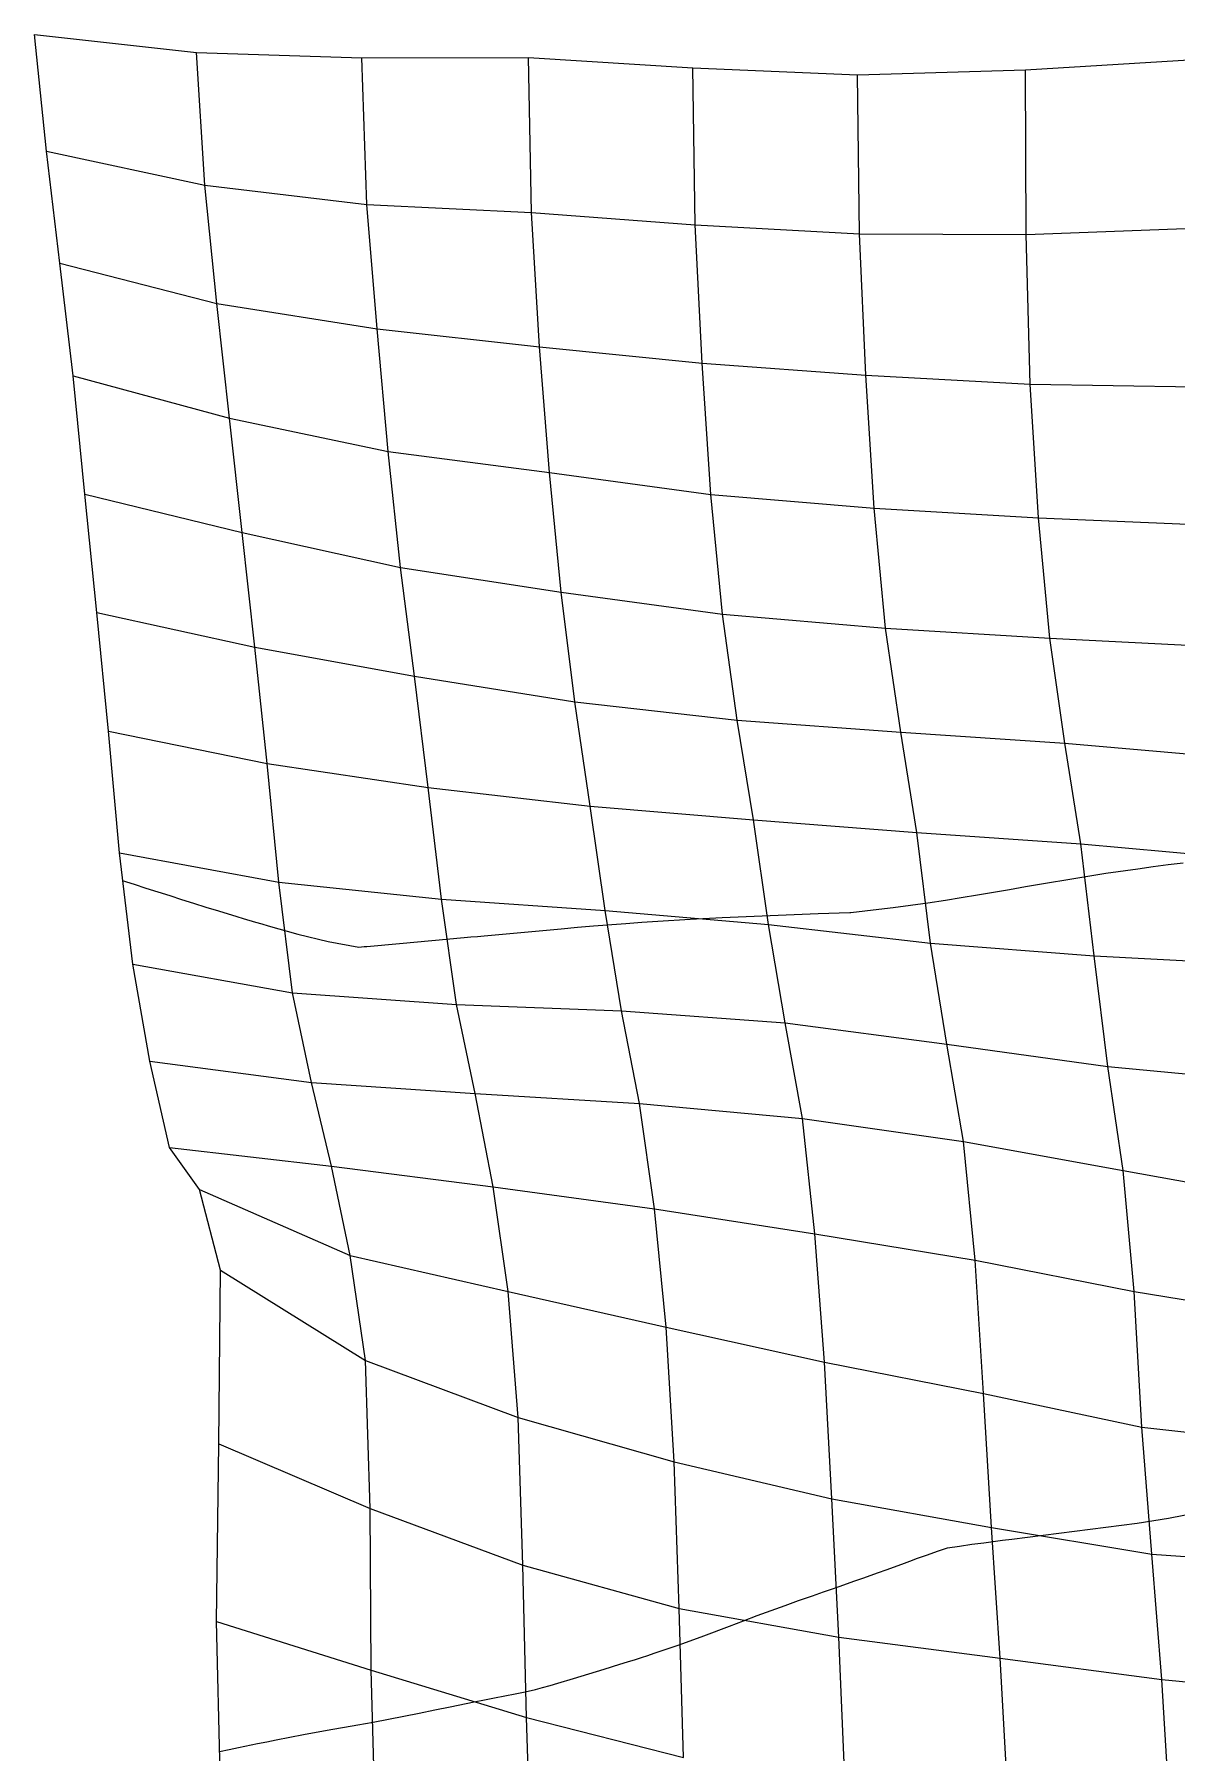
# Model space of a CAD drawing. Header units: metres. Extents: x -1994 to 1259, y -764 to 1460.
# Drawn here: x -1994 to -1651, y 883 to 1399 of the extents above; entities that cross this region are included whole.
import ezdxf

# ---------------------------------------------------------------- set-up
doc = ezdxf.new("R2010")
doc.units = ezdxf.units.M

msp = doc.modelspace()

# ---------------------------------------------------------------- linework, layer by layer
for p, q in [((-1989.9403, 1363.5227, -3555.1975), (-1993.6008, 1398.5437, -3519.482)), ((-1993.6008, 1398.5437, -3519.482), (-1944.9155, 1393.1389, -3508.781)), ((-1942.4216, 1353.2777, -3539.0583), (-1944.9155, 1393.1389, -3508.781)), ((-1944.9155, 1393.1389, -3508.781), (-1895.3204, 1391.5095, -3502.322)), ((-1895.3204, 1391.5095, -3502.322), (-1845.3118, 1391.5961, -3497.791)), ((-1893.8242, 1347.5085, -3527.9482), (-1895.3204, 1391.5095, -3502.322)), ((-1844.4071, 1345.1406, -3520.6592), (-1845.3118, 1391.5961, -3497.791)), ((-1845.3118, 1391.5961, -3497.791), (-1796.0804, 1388.4567, -3489.6353)), ((-1795.3143, 1341.4269, -3511.8584), (-1796.0804, 1388.4567, -3489.6353)), ((-1796.0804, 1388.4567, -3489.6353), (-1746.5848, 1386.4143, -3482.7124)), ((-1746.5848, 1386.4143, -3482.7124), (-1696.2367, 1387.9097, -3479.764)), ((-1696.2367, 1387.9097, -3479.764), (-1645.4926, 1391.0474, -3478.6611)), ((-1696.0461, 1338.491, -3499.303), (-1696.2367, 1387.9097, -3479.764)), ((-1745.9961, 1338.6486, -3504.1084), (-1746.5848, 1386.4143, -3482.7124)), ((-1985.941, 1329.908, -3592.493), (-1989.9403, 1363.5227, -3555.1975)), ((-1989.9403, 1363.5227, -3555.1975), (-1942.4216, 1353.2777, -3539.0583)), ((-1938.8671, 1317.8177, -3574.2805), (-1942.4216, 1353.2777, -3539.0583)), ((-1942.4216, 1353.2777, -3539.0583), (-1893.8242, 1347.5085, -3527.9482)), ((-1890.7067, 1310.2355, -3561.133), (-1893.8242, 1347.5085, -3527.9482)), ((-1893.8242, 1347.5085, -3527.9482), (-1844.4071, 1345.1406, -3520.6592)), ((-1842.0406, 1304.7505, -3550.3423), (-1844.4071, 1345.1406, -3520.6592)), ((-1844.4071, 1345.1406, -3520.6592), (-1795.3143, 1341.4269, -3511.8584)), ((-1793.2261, 1299.8828, -3540.2446), (-1795.3143, 1341.4269, -3511.8584)), ((-1795.3143, 1341.4269, -3511.8584), (-1745.9961, 1338.6486, -3504.1084)), ((-1744.1029, 1296.295, -3531.5854), (-1745.9961, 1338.6486, -3504.1084)), ((-1745.9961, 1338.6486, -3504.1084), (-1696.0461, 1338.491, -3499.303)), ((-1696.0461, 1338.491, -3499.303), (-1645.6025, 1340.3821, -3496.7993)), ((-1694.7745, 1293.5588, -3523.8826), (-1696.0461, 1338.491, -3499.303)), ((-1981.9869, 1296.1053, -3629.5774), (-1985.941, 1329.908, -3592.493)), ((-1985.941, 1329.908, -3592.493), (-1938.8671, 1317.8177, -3574.2805)), ((-1935.0664, 1283.3783, -3610.6494), (-1938.8671, 1317.8177, -3574.2805)), ((-1938.8671, 1317.8177, -3574.2805), (-1890.7067, 1310.2355, -3561.133)), ((-1887.4824, 1273.4045, -3594.815), (-1890.7067, 1310.2355, -3561.133)), ((-1890.7067, 1310.2355, -3561.133), (-1842.0406, 1304.7505, -3550.3423)), ((-1839.0054, 1267.1357, -3583.1436), (-1842.0406, 1304.7505, -3550.3423)), ((-1842.0406, 1304.7505, -3550.3423), (-1793.2261, 1299.8828, -3540.2446)), ((-1790.6135, 1260.5139, -3571.0752), (-1793.2261, 1299.8828, -3540.2446)), ((-1793.2261, 1299.8828, -3540.2446), (-1744.1029, 1296.295, -3531.5854)), ((-1978.4368, 1260.627, -3664.7788), (-1981.9869, 1296.1053, -3629.5774)), ((-1981.9869, 1296.1053, -3629.5774), (-1935.0664, 1283.3783, -3610.6494)), ((-1741.6306, 1256.3439, -3561.7617), (-1744.1029, 1296.295, -3531.5854)), ((-1744.1029, 1296.295, -3531.5854), (-1694.7745, 1293.5588, -3523.8826)), ((-1692.3271, 1253.5046, -3553.943), (-1694.7745, 1293.5588, -3523.8826)), ((-1694.7745, 1293.5588, -3523.8826), (-1644.9762, 1292.7722, -3518.3706)), ((-1931.2372, 1249.0579, -3647.1519), (-1935.0664, 1283.3783, -3610.6494)), ((-1935.0664, 1283.3783, -3610.6494), (-1887.4824, 1273.4045, -3594.815)), ((-1883.7711, 1238.5944, -3630.7673), (-1887.4824, 1273.4045, -3594.815)), ((-1887.4824, 1273.4045, -3594.815), (-1839.0054, 1267.1357, -3583.1436)), ((-1835.5775, 1231.1499, -3617.7747), (-1839.0054, 1267.1357, -3583.1436)), ((-1839.0054, 1267.1357, -3583.1436), (-1790.6135, 1260.5139, -3571.0752)), ((-1974.9011, 1225.088, -3699.9124), (-1978.4368, 1260.627, -3664.7788)), ((-1978.4368, 1260.627, -3664.7788), (-1931.2372, 1249.0579, -3647.1519)), ((-1787.1611, 1224.6299, -3605.8208), (-1790.6135, 1260.5139, -3571.0752)), ((-1790.6135, 1260.5139, -3571.0752), (-1741.6306, 1256.3439, -3561.7617)), ((-1738.2018, 1220.362, -3596.3972), (-1741.6306, 1256.3439, -3561.7617)), ((-1741.6306, 1256.3439, -3561.7617), (-1692.3271, 1253.5046, -3553.943)), ((-1688.9236, 1217.4177, -3588.4607), (-1692.3271, 1253.5046, -3553.943)), ((-1692.3271, 1253.5046, -3553.943), (-1642.8473, 1251.3966, -3546.9463)), ((-1927.4161, 1214.7032, -3683.6162), (-1931.2372, 1249.0579, -3647.1519)), ((-1931.2372, 1249.0579, -3647.1519), (-1883.7711, 1238.5944, -3630.7673)), ((-1879.5204, 1206.0227, -3669.2349), (-1883.7711, 1238.5944, -3630.7673)), ((-1883.7711, 1238.5944, -3630.7673), (-1835.5775, 1231.1499, -3617.7747)), ((-1831.3938, 1198.2999, -3655.9294), (-1835.5775, 1231.1499, -3617.7747)), ((-1835.5775, 1231.1499, -3617.7747), (-1787.1611, 1224.6299, -3605.8208)), ((-1971.3927, 1189.4363, -3734.919), (-1974.9011, 1225.088, -3699.9124)), ((-1974.9011, 1225.088, -3699.9124), (-1927.4161, 1214.7032, -3683.6162)), ((-1782.7263, 1192.8217, -3645.146), (-1787.1611, 1224.6299, -3605.8208)), ((-1787.1611, 1224.6299, -3605.8208), (-1738.2018, 1220.362, -3596.3972)), ((-1733.621, 1189.1597, -3636.4033), (-1738.2018, 1220.362, -3596.3972)), ((-1738.2018, 1220.362, -3596.3972), (-1688.9236, 1217.4177, -3588.4607)), ((-1684.4196, 1185.897, -3628.109), (-1688.9236, 1217.4177, -3588.4607)), ((-1688.9236, 1217.4177, -3588.4607), (-1639.553, 1214.8567, -3580.9548)), ((-1923.7249, 1179.8103, -3719.4756), (-1927.4161, 1214.7032, -3683.6162)), ((-1927.4161, 1214.7032, -3683.6162), (-1879.5204, 1206.0227, -3669.2349)), ((-1875.4904, 1172.5353, -3706.6733), (-1879.5204, 1206.0227, -3669.2349)), ((-1879.5204, 1206.0227, -3669.2349), (-1831.3938, 1198.2999, -3655.9294)), ((-1826.8485, 1166.9507, -3695.7703), (-1831.3938, 1198.2999, -3655.9294)), ((-1831.3938, 1198.2999, -3655.9294), (-1782.7263, 1192.8217, -3645.146)), ((-1777.8381, 1162.8948, -3686.585), (-1782.7263, 1192.8217, -3645.146)), ((-1782.7263, 1192.8217, -3645.146), (-1733.621, 1189.1597, -3636.4033)), ((-1968.0718, 1153.0066, -3769.0518), (-1971.3927, 1189.4363, -3734.919)), ((-1971.3927, 1189.4363, -3734.919), (-1923.7249, 1179.8103, -3719.4756)), ((-1728.779, 1159.0413, -3677.627), (-1733.621, 1189.1597, -3636.4033)), ((-1733.621, 1189.1597, -3636.4033), (-1684.4196, 1185.897, -3628.109)), ((-1679.6024, 1155.6755, -3669.2168), (-1684.4196, 1185.897, -3628.109)), ((-1684.4196, 1185.897, -3628.109), (-1635.4595, 1181.6324, -3618.6892)), ((-1920.2, 1144.2269, -3754.5588), (-1923.7249, 1179.8103, -3719.4756)), ((-1923.7249, 1179.8103, -3719.4756), (-1875.4904, 1172.5353, -3706.6733)), ((-1871.4557, 1139.067, -3744.133), (-1875.4904, 1172.5353, -3706.6733)), ((-1875.4904, 1172.5353, -3706.6733), (-1826.8485, 1166.9507, -3695.7703)), ((-1822.2916, 1135.6493, -3735.6648), (-1826.8485, 1166.9507, -3695.7703)), ((-1826.8485, 1166.9507, -3695.7703), (-1777.8381, 1162.8948, -3686.585)), ((-1773.3177, 1131.4419, -3726.309), (-1777.8381, 1162.8948, -3686.585)), ((-1777.8381, 1162.8948, -3686.585), (-1728.779, 1159.0413, -3677.627)), ((-1724.6825, 1125.8297, -3715.3752), (-1728.779, 1159.0413, -3677.627)), ((-1728.779, 1159.0413, -3677.627), (-1679.6024, 1155.6755, -3669.2168)), ((-1675.5923, 1122.1055, -3706.5625), (-1679.6024, 1155.6755, -3669.2168)), ((-1679.6024, 1155.6755, -3669.2168), (-1630.6727, 1151.2849, -3659.6555)), ((-1964.0203, 1119.6085, -3806.5903), (-1968.0718, 1153.0066, -3769.0518)), ((-1968.0718, 1153.0066, -3769.0518), (-1920.2, 1144.2269, -3754.5588)), ((-1653.4203, 1149.4675, -3670.0317), (-1648.8695, 1150.0061, -3667.8066)), ((-1967.2559, 1144.6843, -3777.204), (-1963.6882, 1143.5465, -3776.5398)), ((-1691.3677, 1143.6707, -3686.9163), (-1681.761, 1145.3239, -3682.8792)), ((-1681.761, 1145.3239, -3682.8792), (-1672.0637, 1146.8723, -3678.6501)), ((-1672.0637, 1146.8723, -3678.6501), (-1662.5509, 1148.2263, -3674.2908)), ((-1662.5509, 1148.2263, -3674.2908), (-1657.9581, 1148.8801, -3672.186)), ((-1657.9581, 1148.8801, -3672.186), (-1653.4203, 1149.4675, -3670.0317)), ((-1963.6882, 1143.5465, -3776.5398), (-1960.1198, 1142.4097, -3775.877)), ((-1960.1198, 1142.4097, -3775.877), (-1952.9795, 1140.1431, -3774.559)), ((-1952.9795, 1140.1431, -3774.559), (-1949.4077, 1139.0127, -3773.9036)), ((-1916.1255, 1110.924, -3792.2046), (-1920.2, 1144.2269, -3754.5588)), ((-1920.2, 1144.2269, -3754.5588), (-1871.4557, 1139.067, -3744.133)), ((-1720.2563, 1138.8171, -3699.2073), (-1715.4875, 1139.5536, -3697.096)), ((-1715.4875, 1139.5536, -3697.096), (-1710.624, 1140.363, -3695.0168)), ((-1710.624, 1140.363, -3695.0168), (-1701.0126, 1142.0005, -3690.9565)), ((-1701.0126, 1142.0005, -3690.9565), (-1696.1886, 1142.8411, -3688.9421)), ((-1696.1886, 1142.8411, -3688.9421), (-1691.3677, 1143.6707, -3686.9163)), ((-1949.4077, 1139.0127, -3773.9036), (-1945.8323, 1137.8893, -3773.256)), ((-1945.8323, 1137.8893, -3773.256), (-1942.119, 1136.7228, -3772.5837)), ((-1942.119, 1136.7228, -3772.5837), (-1938.4009, 1135.5646, -3771.9216)), ((-1938.4009, 1135.5646, -3771.9216), (-1932.8093, 1133.8566, -3770.9622)), ((-1866.9648, 1107.4918, -3783.72), (-1871.4557, 1139.067, -3744.133)), ((-1871.4557, 1139.067, -3744.133), (-1822.2916, 1135.6493, -3735.6648)), ((-1817.4413, 1105.565, -3776.9268), (-1822.2916, 1135.6493, -3735.6648)), ((-1822.2916, 1135.6493, -3735.6648), (-1773.3177, 1131.4419, -3726.309)), ((-1777.6403, 1133.9828, -3724.4185), (-1768.0411, 1134.3824, -3720.5508)), ((-1768.0411, 1134.3824, -3720.5508), (-1758.4628, 1134.7277, -3716.625)), ((-1758.4628, 1134.7277, -3716.625), (-1748.8846, 1135.0732, -3712.7004)), ((-1748.8846, 1135.0732, -3712.7004), (-1748.7952, 1135.0764, -3712.6638)), ((-1748.7952, 1135.0764, -3712.6638), (-1748.7056, 1135.0797, -3712.627)), ((-1748.7056, 1135.0797, -3712.627), (-1748.616, 1135.083, -3712.5903)), ((-1748.616, 1135.083, -3712.5903), (-1744.4191, 1135.5428, -3710.4912)), ((-1744.4191, 1135.5428, -3710.4912), (-1740.1943, 1136.0419, -3708.4246)), ((-1740.1943, 1136.0419, -3708.4246), (-1735.9636, 1136.5896, -3706.4163)), ((-1735.9636, 1136.5896, -3706.4163), (-1730.7268, 1137.2676, -3703.9304)), ((-1730.7268, 1137.2676, -3703.9304), (-1725.5406, 1138.0009, -3701.547)), ((-1725.5406, 1138.0009, -3701.547), (-1720.2563, 1138.8171, -3699.2073)), ((-1932.8093, 1133.8566, -3770.9622), (-1930.9429, 1133.2921, -3770.648)), ((-1930.9429, 1133.2921, -3770.648), (-1927.2029, 1132.1781, -3770.037)), ((-1927.2029, 1132.1781, -3770.037), (-1925.329, 1131.6287, -3769.7402)), ((-1925.329, 1131.6287, -3769.7402), (-1923.4496, 1131.0913, -3769.458)), ((-1923.4496, 1131.0913, -3769.458), (-1914.53, 1128.5425, -3768.1182)), ((-1850.9508, 1128.7931, -3751.3218), (-1843.2463, 1129.4886, -3748.6797)), ((-1843.2463, 1129.4886, -3748.6797), (-1835.5392, 1130.1937, -3746.0479)), ((-1835.5392, 1130.1937, -3746.0479), (-1830.6729, 1130.6389, -3744.3862)), ((-1830.6729, 1130.6389, -3744.3862), (-1825.8357, 1131.044, -3742.6882)), ((-1825.8357, 1131.044, -3742.6882), (-1816.1519, 1131.7917, -3739.2114)), ((-1816.1519, 1131.7917, -3739.2114), (-1811.3226, 1132.1333, -3737.439)), ((-1811.3226, 1132.1333, -3737.439), (-1806.5022, 1132.451, -3735.641)), ((-1806.5022, 1132.451, -3735.641), (-1796.8572, 1133.0872, -3732.0437)), ((-1796.8572, 1133.0872, -3732.0437), (-1787.1991, 1133.585, -3728.27)), ((-1787.1991, 1133.585, -3728.27), (-1777.6403, 1133.9828, -3724.4185)), ((-1768.3141, 1101.9944, -3768.2866), (-1773.3177, 1131.4419, -3726.309)), ((-1773.3177, 1131.4419, -3726.309), (-1724.6825, 1125.8297, -3715.3752)), ((-1914.53, 1128.5425, -3768.1182), (-1905.4905, 1126.4021, -3767.2407)), ((-1905.4905, 1126.4021, -3767.2407), (-1896.2787, 1124.7032, -3766.8699)), ((-1896.2787, 1124.7032, -3766.8699), (-1895.4524, 1124.7706, -3766.5776)), ((-1895.4524, 1124.7706, -3766.5776), (-1894.625, 1124.8414, -3766.289)), ((-1894.625, 1124.8414, -3766.289), (-1893.7969, 1124.9153, -3766.004)), ((-1893.7969, 1124.9153, -3766.004), (-1884.0911, 1125.7812, -3762.6626)), ((-1884.0911, 1125.7812, -3762.6626), (-1874.3812, 1126.6609, -3759.3367)), ((-1874.3812, 1126.6609, -3759.3367), (-1864.6704, 1127.5444, -3756.0146)), ((-1864.6704, 1127.5444, -3756.0146), (-1862.666, 1127.7266, -3755.3289)), ((-1862.666, 1127.7266, -3755.3289), (-1860.6615, 1127.909, -3754.643)), ((-1860.6615, 1127.909, -3754.643), (-1858.657, 1128.0914, -3753.9575)), ((-1858.657, 1128.0914, -3753.9575), (-1850.9508, 1128.7931, -3751.3218)), ((-1719.8643, 1095.6128, -3756.4883), (-1724.6825, 1125.8297, -3715.3752)), ((-1724.6825, 1125.8297, -3715.3752), (-1675.5923, 1122.1055, -3706.5625)), ((-1958.9355, 1090.4971, -3848.9456), (-1964.0203, 1119.6085, -3806.5903)), ((-1964.0203, 1119.6085, -3806.5903), (-1916.1255, 1110.924, -3792.2046)), ((-1671.5045, 1088.8577, -3744.27), (-1675.5923, 1122.1055, -3706.5625)), ((-1675.5923, 1122.1055, -3706.5625), (-1626.2421, 1119.4597, -3698.9614)), ((-1910.4897, 1084.099, -3837.129), (-1916.1255, 1110.924, -3792.2046)), ((-1916.1255, 1110.924, -3792.2046), (-1866.9648, 1107.4918, -3783.72)), ((-1861.3086, 1080.7516, -3828.7393), (-1866.9648, 1107.4918, -3783.72)), ((-1866.9648, 1107.4918, -3783.72), (-1817.4413, 1105.565, -3776.9268)), ((-1812.0427, 1077.756, -3820.7454), (-1817.4413, 1105.565, -3776.9268)), ((-1817.4413, 1105.565, -3776.9268), (-1768.3141, 1101.9944, -3768.2866)), ((-1763.1433, 1073.24, -3811.0432), (-1768.3141, 1101.9944, -3768.2866)), ((-1768.3141, 1101.9944, -3768.2866), (-1719.8643, 1095.6128, -3756.4883)), ((-1714.8113, 1066.3694, -3798.6953), (-1719.8643, 1095.6128, -3756.4883)), ((-1719.8643, 1095.6128, -3756.4883), (-1671.5045, 1088.8577, -3744.27)), ((-1953.074, 1064.6089, -3894.9224), (-1958.9355, 1090.4971, -3848.9456)), ((-1958.9355, 1090.4971, -3848.9456), (-1910.4897, 1084.099, -3837.129)), ((-1666.9186, 1057.6763, -3784.2998), (-1671.5045, 1088.8577, -3744.27)), ((-1671.5045, 1088.8577, -3744.27), (-1622.6409, 1084.1926, -3734.4004)), ((-1904.447, 1058.9624, -3883.95), (-1910.4897, 1084.099, -3837.129)), ((-1910.4897, 1084.099, -3837.129), (-1861.3086, 1080.7516, -3828.7393)), ((-1855.9574, 1052.7456, -3872.3367), (-1861.3086, 1080.7516, -3828.7393)), ((-1861.3086, 1080.7516, -3828.7393), (-1812.0427, 1077.756, -3820.7454)), ((-1807.5447, 1046.2104, -3860.3657), (-1812.0427, 1077.756, -3820.7454)), ((-1812.0427, 1077.756, -3820.7454), (-1763.1433, 1073.24, -3811.0432)), ((-1759.386, 1038.6208, -3847.21), (-1763.1433, 1073.24, -3811.0432)), ((-1763.1433, 1073.24, -3811.0432), (-1714.8113, 1066.3694, -3798.6953)), ((-1944.0117, 1052.001, -3955.82), (-1953.074, 1064.6089, -3894.9224)), ((-1953.074, 1064.6089, -3894.9224), (-1904.447, 1058.9624, -3883.95)), ((-1711.2991, 1030.7333, -3833.7197), (-1714.8113, 1066.3694, -3798.6953)), ((-1714.8113, 1066.3694, -3798.6953), (-1666.9186, 1057.6763, -3784.2998)), ((-1898.8131, 1032.1296, -3928.8652), (-1904.447, 1058.9624, -3883.95)), ((-1904.447, 1058.9624, -3883.95), (-1855.9574, 1052.7456, -3872.3367)), ((-1663.5742, 1021.34375, -3818.5415), (-1666.9186, 1057.6763, -3784.2998)), ((-1666.9186, 1057.6763, -3784.2998), (-1619.0316, 1048.9597, -3769.8777)), ((-1937.7416, 1027.8079, -4003.7012), (-1944.0117, 1052.001, -3955.82)), ((-1944.0117, 1052.001, -3955.82), (-1898.8131, 1032.1296, -3928.8652)), ((-1851.4309, 1021.3181, -3912.0896), (-1855.9574, 1052.7456, -3872.3367)), ((-1855.9574, 1052.7456, -3872.3367), (-1807.5447, 1046.2104, -3860.3657)), ((-1803.9993, 1010.71216, -3895.545), (-1807.5447, 1046.2104, -3860.3657)), ((-1807.5447, 1046.2104, -3860.3657), (-1759.386, 1038.6208, -3847.21)), ((-1756.5607, 1000.13513, -3879.0327), (-1759.386, 1038.6208, -3847.21)), ((-1759.386, 1038.6208, -3847.21), (-1711.2991, 1030.7333, -3833.7197)), ((-1894.2892, 1000.69116, -3968.6057), (-1898.8131, 1032.1296, -3928.8652)), ((-1898.8131, 1032.1296, -3928.8652), (-1851.4309, 1021.3181, -3912.0896)), ((-1938.2084, 975.66235, -4020.1763), (-1937.7416, 1027.8079, -4003.7012)), ((-1937.7416, 1027.8079, -4003.7012), (-1894.2892, 1000.69116, -3968.6057)), ((-1708.8374, 990.739, -3863.8472), (-1711.2991, 1030.7333, -3833.7197)), ((-1711.2991, 1030.7333, -3833.7197), (-1663.5742, 1021.34375, -3818.5415)), ((-1848.4418, 983.51196, -3944.6755), (-1851.4309, 1021.3181, -3912.0896)), ((-1851.4309, 1021.3181, -3912.0896), (-1803.9993, 1010.71216, -3895.545)), ((-1661.2875, 980.6234, -3847.8533), (-1663.5742, 1021.34375, -3818.5415)), ((-1663.5742, 1021.34375, -3818.5415), (-1615.4678, 1013.5376, -3805.1426)), ((-1801.6376, 970.3025, -3925.2056), (-1803.9993, 1010.71216, -3895.545)), ((-1803.9993, 1010.71216, -3895.545), (-1756.5607, 1000.13513, -3879.0327)), ((-1892.8875, 956.29846, -3993.7915), (-1894.2892, 1000.69116, -3968.6057)), ((-1894.2892, 1000.69116, -3968.6057), (-1848.4418, 983.51196, -3944.6755)), ((-1754.3474, 959.1096, -3908.0015), (-1756.5607, 1000.13513, -3879.0327)), ((-1756.5607, 1000.13513, -3879.0327), (-1708.8374, 990.739, -3863.8472)), ((-1706.4227, 950.5491, -3893.7551), (-1708.8374, 990.739, -3863.8472)), ((-1708.8374, 990.739, -3863.8472), (-1661.2875, 980.6234, -3847.8533)), ((-1846.9979, 939.29395, -3970.0576), (-1848.4418, 983.51196, -3944.6755)), ((-1848.4418, 983.51196, -3944.6755), (-1801.6376, 970.3025, -3925.2056)), ((-1658.3555, 942.5802, -3880.173), (-1661.2875, 980.6234, -3847.8533)), ((-1661.2875, 980.6234, -3847.8533), (-1612.5896, 975.2711, -3837.2114)), ((-1938.946, 922.39294, -4035.3887), (-1938.2084, 975.66235, -4020.1763)), ((-1938.2084, 975.66235, -4020.1763), (-1892.8875, 956.29846, -3993.7915)), ((-1800.162, 926.2163, -3950.7358), (-1801.6376, 970.3025, -3925.2056)), ((-1801.6376, 970.3025, -3925.2056), (-1754.3474, 959.1096, -3908.0015)), ((-1752.2471, 917.61523, -3936.4438), (-1754.3474, 959.1096, -3908.0015)), ((-1754.3474, 959.1096, -3908.0015), (-1706.4227, 950.5491, -3893.7551)), ((-1892.4972, 907.709, -4014.262), (-1892.8875, 956.29846, -3993.7915)), ((-1892.8875, 956.29846, -3993.7915), (-1846.9979, 939.29395, -3970.0576)), ((-1653.2745, 953.343, -3867.9023), (-1643.6226, 955.27844, -3863.38)), ((-1703.7761, 911.32153, -3924.7441), (-1706.4227, 950.5491, -3893.7551)), ((-1706.4227, 950.5491, -3893.7551), (-1658.3555, 942.5802, -3880.173)), ((-1690.93, 948.2317, -3888.7168), (-1681.5217, 949.42053, -3883.4016)), ((-1681.5217, 949.42053, -3883.4016), (-1676.8145, 950.0222, -3880.7512)), ((-1676.8145, 950.0222, -3880.7512), (-1672.108, 950.6218, -3878.0986)), ((-1672.108, 950.6218, -3878.0986), (-1662.7295, 951.8165, -3872.8125)), ((-1662.7295, 951.8165, -3872.8125), (-1653.2745, 953.343, -3867.9023)), ((-1725.5847, 942.40015, -3908.7007), (-1722.628, 943.4336, -3906.745)), ((-1722.628, 943.4336, -3906.745), (-1719.6617, 944.43066, -3904.7275)), ((-1719.6617, 944.43066, -3904.7275), (-1715.9802, 945.0001, -3902.7827)), ((-1715.9802, 945.0001, -3902.7827), (-1712.3438, 945.51904, -3900.8054)), ((-1712.3438, 945.51904, -3900.8054), (-1708.6971, 946.0017, -3898.7737)), ((-1708.6971, 946.0017, -3898.7737), (-1705.9011, 946.37195, -3897.2158)), ((-1705.9011, 946.37195, -3897.2158), (-1703.1115, 946.7262, -3895.6426)), ((-1703.1115, 946.7262, -3895.6426), (-1700.3276, 947.0681, -3894.0566)), ((-1700.3276, 947.0681, -3894.0566), (-1695.6311, 947.6448, -3891.3818)), ((-1695.6311, 947.6448, -3891.3818), (-1690.93, 948.2317, -3888.7168)), ((-1845.9269, 893.5293, -3993.702), (-1846.9979, 939.29395, -3970.0576)), ((-1846.9979, 939.29395, -3970.0576), (-1800.162, 926.2163, -3950.7358)), ((-1738.0034, 937.906, -3916.6997), (-1733.2931, 939.60583, -3913.6594)), ((-1733.2931, 939.60583, -3913.6594), (-1730.9368, 940.45984, -3912.1433)), ((-1730.9368, 940.45984, -3912.1433), (-1728.5802, 941.3142, -3910.6274)), ((-1728.5802, 941.3142, -3910.6274), (-1725.5847, 942.40015, -3908.7007)), ((-1655.3247, 904.94653, -3912.9531), (-1658.3555, 942.5802, -3880.173)), ((-1658.3555, 942.5802, -3880.173), (-1609.2399, 938.96094, -3871.4785)), ((-1752.1079, 932.8895, -3925.9082), (-1747.4116, 934.5454, -3922.8218)), ((-1747.4116, 934.5454, -3922.8218), (-1745.0614, 935.37964, -3921.2852)), ((-1745.0614, 935.37964, -3921.2852), (-1740.3573, 937.0597, -3918.224)), ((-1740.3573, 937.0597, -3918.224), (-1738.0034, 937.906, -3916.6997)), ((-1768.3766, 927.1727, -3936.627), (-1764.2997, 928.6256, -3933.9692)), ((-1764.2997, 928.6256, -3933.9692), (-1760.1321, 930.0869, -3931.2188)), ((-1760.1321, 930.0869, -3931.2188), (-1759.0204, 930.4768, -3930.485)), ((-1759.0204, 930.4768, -3930.485), (-1757.909, 930.86487, -3929.7498)), ((-1757.909, 930.86487, -3929.7498), (-1756.7983, 931.2517, -3929.013)), ((-1756.7983, 931.2517, -3929.013), (-1754.454, 932.068, -3927.4578)), ((-1754.454, 932.068, -3927.4578), (-1752.1079, 932.8895, -3925.9082)), ((-1798.8207, 881.5729, -3975.64), (-1800.162, 926.2163, -3950.7358)), ((-1800.162, 926.2163, -3950.7358), (-1752.2471, 917.61523, -3936.4438)), ((-1780.86, 922.583, -3944.567), (-1776.7496, 924.1177, -3941.985)), ((-1776.7496, 924.1177, -3941.985), (-1768.3766, 927.1727, -3936.627)), ((-1937.8527, 876.72095, -4059.1367), (-1938.946, 922.39294, -4035.3887)), ((-1938.946, 922.39294, -4035.3887), (-1892.4972, 907.709, -4014.262)), ((-1800.102, 915.3462, -3956.5784), (-1792.7651, 918.0386, -3951.9043)), ((-1792.7651, 918.0386, -3951.9043), (-1785.0675, 920.9769, -3947.1602)), ((-1785.0675, 920.9769, -3947.1602), (-1780.86, 922.583, -3944.567)), ((-1809.5491, 912.17615, -3963.0122), (-1807.6763, 912.8047, -3961.7366)), ((-1807.6763, 912.8047, -3961.7366), (-1800.102, 915.3462, -3956.5784)), ((-1750.3837, 875.1382, -3963.7817), (-1752.2471, 917.61523, -3936.4438)), ((-1752.2471, 917.61523, -3936.4438), (-1703.7761, 911.32153, -3924.7441)), ((-1891.348, 862.2687, -4038.2705), (-1892.4972, 907.709, -4014.262)), ((-1892.4972, 907.709, -4014.262), (-1845.9269, 893.5293, -3993.702)), ((-1829.5515, 905.9221, -3977.276), (-1824.9099, 907.33997, -3973.919)), ((-1824.9099, 907.33997, -3973.919), (-1822.5858, 908.0571, -3972.2488)), ((-1822.5858, 908.0571, -3972.2488), (-1817.9324, 909.5061, -3968.922)), ((-1817.9324, 909.5061, -3968.922), (-1815.6028, 910.23804, -3967.2654)), ((-1815.6028, 910.23804, -3967.2654), (-1813.2701, 910.9783, -3965.6174)), ((-1813.2701, 910.9783, -3965.6174), (-1811.4111, 911.56824, -3964.3042)), ((-1811.4111, 911.56824, -3964.3042), (-1809.5491, 912.17615, -3963.0122)), ((-1701.5426, 870.3799, -3953.8074), (-1703.7761, 911.32153, -3924.7441)), ((-1703.7761, 911.32153, -3924.7441), (-1655.3247, 904.94653, -3912.9531)), ((-1842.51, 902.1044, -3986.8447), (-1841.8076, 902.30493, -3986.317)), ((-1841.8076, 902.30493, -3986.317), (-1841.1049, 902.5065, -3985.7903)), ((-1841.1049, 902.5065, -3985.7903), (-1838.8035, 903.16675, -3984.066)), ((-1838.8035, 903.16675, -3984.066), (-1836.495, 903.84375, -3982.3572)), ((-1836.495, 903.84375, -3982.3572), (-1831.8691, 905.22144, -3978.9622)), ((-1831.8691, 905.22144, -3978.9622), (-1829.5515, 905.9221, -3977.276)), ((-1652.8694, 864.9253, -3943.0503), (-1655.3247, 904.94653, -3912.9531)), ((-1655.3247, 904.94653, -3912.9531), (-1606.5028, 900.1089, -3902.8894)), ((-1868.8262, 896.79114, -4005.642), (-1866.4332, 897.28467, -4003.9565)), ((-1866.4332, 897.28467, -4003.9565), (-1864.0458, 897.7654, -4002.259)), ((-1864.0458, 897.7654, -4002.259), (-1861.6621, 898.2378, -4000.5547)), ((-1861.6621, 898.2378, -4000.5547), (-1858.5879, 898.84753, -3998.356)), ((-1858.5879, 898.84753, -3998.356), (-1855.5168, 899.4497, -3996.1511)), ((-1855.5168, 899.4497, -3996.1511), (-1849.3702, 900.6644, -3991.7505)), ((-1849.3702, 900.6644, -3991.7505), (-1846.2944, 901.277, -3989.5547)), ((-1846.2944, 901.277, -3989.5547), (-1843.2122, 901.90466, -3987.3726)), ((-1843.2122, 901.90466, -3987.3726), (-1842.51, 902.1044, -3986.8447)), ((-1896.5245, 891.35974, -4025.531), (-1891.9353, 892.1515, -4022.0884)), ((-1891.9353, 892.1515, -4022.0884), (-1887.3885, 893.01636, -4018.787)), ((-1887.3885, 893.01636, -4018.787), (-1878.1113, 894.8662, -4012.167)), ((-1878.1113, 894.8662, -4012.167), (-1873.4658, 895.83484, -4008.91)), ((-1873.4658, 895.83484, -4008.91), (-1868.8262, 896.79114, -4005.642)), ((-1844.5284, 849.1228, -4018.872), (-1845.9269, 893.5293, -3993.702)), ((-1845.9269, 893.5293, -3993.702), (-1798.8207, 881.5729, -3975.64)), ((-1923.8418, 886.27747, -4045.52), (-1921.0171, 886.828, -4043.4868)), ((-1921.0171, 886.828, -4043.4868), (-1916.9142, 887.6277, -4040.5342)), ((-1916.9142, 887.6277, -4040.5342), (-1912.8195, 888.4094, -4037.565)), ((-1912.8195, 888.4094, -4037.565), (-1904.653, 889.9248, -4031.584)), ((-1904.653, 889.9248, -4031.584), (-1900.5798, 890.66016, -4028.5728)), ((-1900.5798, 890.66016, -4028.5728), (-1896.5245, 891.35974, -4025.531)), ((-1938.0321, 883.3784, -4055.5508), (-1935.1903, 883.96643, -4053.5522)), ((-1935.1903, 883.96643, -4053.5522), (-1932.3486, 884.55444, -4051.5537)), ((-1932.3486, 884.55444, -4051.5537), (-1926.6744, 885.70996, -4047.5374)), ((-1926.6744, 885.70996, -4047.5374), (-1923.8418, 886.27747, -4045.52))]:
    msp.add_line(p, q)

doc.saveas('drawing.dxf')
